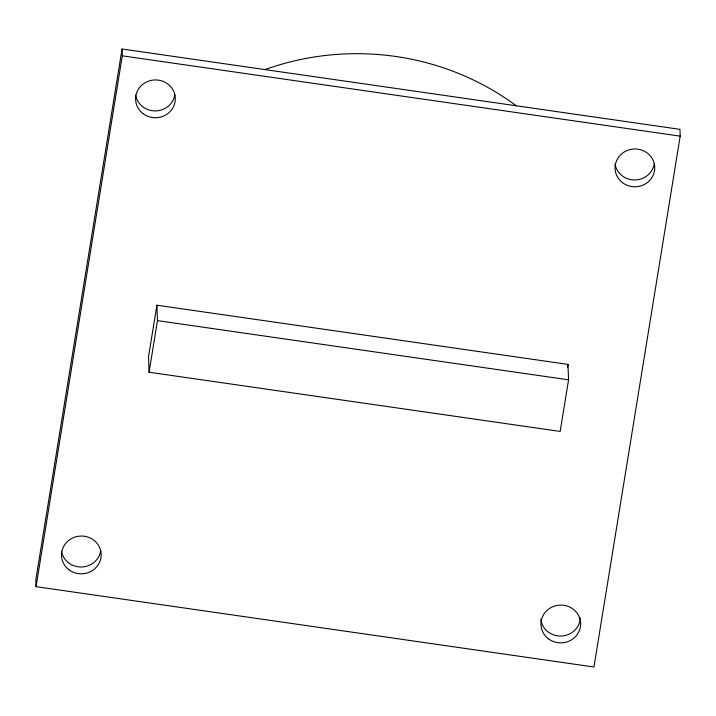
<?xml version="1.0" encoding="UTF-8"?>
<svg xmlns="http://www.w3.org/2000/svg" width="716" height="716" viewBox="0 0 716 716"><rect width="100%" height="100%" fill="white"/><g stroke="black" fill="none" stroke-linecap="round" stroke-linejoin="round"><path stroke-width="1.07" d="M122.051 49.001L35.8 579.844L36.051 586.655L593.949 666.999L680.2 136.156L679.949 129.345L122.051 49.001L122.302 55.821L36.051 586.655M156.902 305.204L148.516 356.81L149.08 372.231L560.172 431.426L568.558 379.82L567.994 364.399L156.902 305.204L157.466 320.625L149.08 372.231M567.457 367.693L567.994 364.399M122.302 55.821L680.2 136.156M157.466 320.625L568.558 379.82M100.705 550.944A19.842 18.893 -2.1 0 1 81.159 567.018A19.842 18.893 -2.1 0 1 61.504 551.204M265.86 69.273A260.364 247.897 -2.1 0 1 516.352 105.843M174.82 94.852A19.842 18.893 -2.1 0 1 155.274 110.917A19.842 18.893 -2.1 0 1 135.619 95.103M654.263 163.892A19.842 18.893 -2.1 0 1 634.725 179.958A19.842 18.893 -2.1 0 1 615.062 164.152M580.363 618.024A19.842 18.893 -2.1 0 1 561.129 636.05A19.842 18.893 -2.1 0 1 540.813 619.268M68.906 569.703A19.842 18.893 -2.1 0 0 100.956 557.755A19.842 18.893 -2.1 0 0 74.169 537.34A19.842 18.893 -2.1 0 0 68.906 569.703M548.358 638.744A19.842 18.893 -2.1 0 0 580.408 626.804A19.842 18.893 -2.1 0 0 553.62 606.38A19.842 18.893 -2.1 0 0 548.358 638.744M622.472 182.652A19.842 18.893 -2.1 0 0 654.514 170.703A19.842 18.893 -2.1 0 0 627.726 150.288A19.842 18.893 -2.1 0 0 622.472 182.652M143.021 113.611A19.842 18.893 -2.1 0 0 175.071 101.663A19.842 18.893 -2.1 0 0 148.284 81.239A19.842 18.893 -2.1 0 0 143.021 113.611"/></g></svg>
